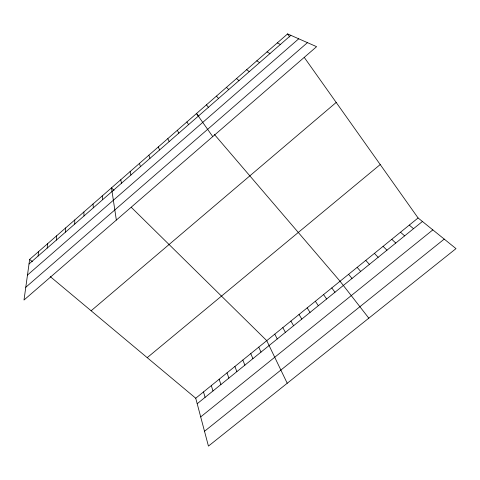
<?xml version="1.0" encoding="UTF-8"?>
<svg xmlns="http://www.w3.org/2000/svg" width="480" height="480" viewBox="0 0 480 480"><rect width="100%" height="100%" fill="white"/><g stroke="black" fill="none" stroke-linecap="round" stroke-linejoin="round"><path stroke-width="0.72" d="M65.526 232.098L65.646 227.922M56.34 240.12L56.592 235.836M47.196 248.106L47.574 243.72M38.088 256.062L38.598 251.568M29.658 259.386L24 300.03L316.602 46.674L287.598 33.9L29.658 259.386L32.376 261.66M29.016 263.982L290.85 35.334M27.474 275.052L298.722 38.802M25.776 287.28L307.452 42.642M91.134 310.776L336.192 102.45M147.21 357.66L380.22 164.556M195.738 398.226L418.086 217.968L456 248.622L208.44 446.1L195.738 398.226L50.238 276.594M197.196 403.734L422.43 221.478M200.694 416.91L432.834 229.896M204.51 431.286L444.228 239.106M277.29 42.906L280.38 44.478M267.03 51.876L269.958 53.574M256.818 60.804L259.59 62.634M246.654 69.69L249.258 71.652M409.284 225.102L413.508 228.696M236.532 78.54L238.98 80.628M400.518 232.212L404.622 235.89M391.782 239.292L395.772 243.054M226.458 87.348L228.75 89.562M114.042 190.362L111.492 187.848L116.346 220.068M131.31 207.354L266.748 340.656L287.22 383.256M383.076 246.348L386.952 250.188M374.406 253.38L378.162 257.298M216.426 96.114L218.562 98.46M365.772 260.382L369.408 264.384M357.162 267.36L360.69 271.44M198.864 116.304L196.5 113.538L212.748 136.596M214.386 134.436L340.05 281.232L368.82 318.168M348.588 274.308L352.002 278.466M206.442 104.844L208.422 107.316M331.788 287.934L334.98 292.242M287.598 33.9L289.752 36.948M304.218 57.348L418.086 217.968M323.556 294.606L326.64 298.992M315.354 301.254L318.33 305.712M307.176 307.878L310.05 312.414M186.888 121.932L188.574 124.65M299.034 314.484L301.8 319.092M290.922 321.06L293.58 325.74M177.324 130.296L178.86 133.128M282.834 327.618L285.39 332.37M274.776 334.146L277.23 338.97M167.796 138.624L169.188 141.576M258.744 347.142L260.994 352.11M250.77 353.61L252.924 358.644M158.316 146.916L159.564 149.982M242.826 360.048L244.878 365.154M234.912 366.468L236.856 371.64M227.022 372.864L228.87 378.102M148.872 155.172L149.976 158.352M219.156 379.236L220.908 384.546M211.32 385.59L212.976 390.96M139.464 163.392L140.43 166.686M203.514 391.914L205.074 397.356M130.104 171.576L130.926 174.99M120.774 179.73L121.464 183.252M102.246 195.93L102.654 199.674M93.036 203.976L93.312 207.834M83.868 211.992L84.012 215.958M74.736 219.978L74.748 224.046"/></g></svg>
